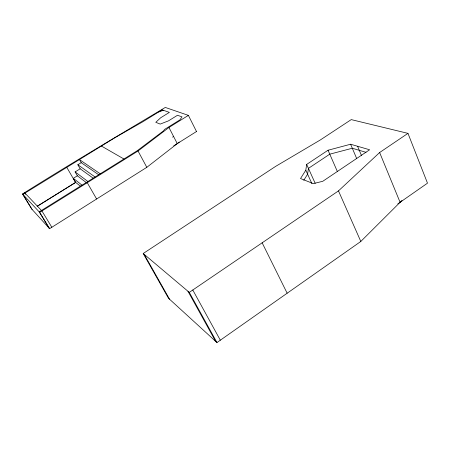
<?xml version="1.0" encoding="UTF-8"?>
<svg xmlns="http://www.w3.org/2000/svg" width="450" height="450" viewBox="0 0 450 450"><rect width="100%" height="100%" fill="white"/><g stroke="black" fill="none" stroke-linecap="round" stroke-linejoin="round"><path stroke-width="0.67" d="M305.809 170.218L306.652 164.43L328.05 150.232L350.612 144.236L369.619 149.771L322.774 181.288L313.324 183.611L300.521 178.532L305.809 170.218L311.895 183.634M303.761 180.315L307.609 174.195L308.43 168.362L329.771 154.17L352.311 148.241L365.991 152.319M397.811 203.884L427.494 183.167L407.97 133.363L351.242 119.61L320.417 139.905L275.558 166.427L143.196 253.513L168.469 298.226L216.968 342.557L360.81 241.459L401.968 200.419M143.196 253.513L189.292 292.376L338.484 190.884L379.631 152.528L407.97 133.363M196.493 131.524L188.393 115.374L165.296 107.443C117.517 135.979 69.638 164.346 22.5 193.956L31.719 209.019L49.601 228.679L146.807 167.327L179.286 142.048M22.5 193.956L39.679 212.389L138.032 150.998L168.947 127.474L188.387 115.374M173.689 145.868L196.487 131.524M172.569 137.143L173.593 136.502M80.612 186.311L75.662 182.391L73.305 178.329L77.372 175.809L86.799 182.964M75.662 182.391L37.114 206.347L75.544 182.464L66.786 167.361L115.054 137.627L142.774 121.793L162.124 109.828L169.369 112.393L160.706 117.742L155.779 122.31L160.211 124.087L168.497 120.853L177.502 115.273L181.997 116.865L179.916 119.869L164.582 129.409L163.457 130.911L137.346 150.643L39.206 211.877L49.106 228.133M77.372 175.809L75.122 171.911L80.168 168.789L93.645 178.504M66.786 167.361L22.899 194.389L32.13 209.475M80.168 168.789L77.85 164.745L81.219 162.669L98.719 174.786M158.552 112.028L163.378 110.272M101.424 146.053L123.936 159.002M100.221 173.79L79.448 159.57L81.219 162.669M77.85 164.745L95.034 176.963M75.122 171.911L87.784 181.406M73.305 178.329L82.041 185.164M24.581 192.679L41.94 210.971L51.834 227.267M24.981 193.101L25.689 194.265M39.679 212.389L49.601 228.679M87.249 182.672L96.609 198.984M144.214 254.368L169.543 299.211M189.292 292.376L216.968 342.557M187.954 291.246L215.561 341.274M192.786 289.997L220.326 340.194M138.032 150.998L146.807 167.327M168.947 127.474L177.261 143.623M262.131 242.769L287.139 293.175M306.652 164.43L315.197 183.33M338.484 190.884L360.81 241.459M328.05 150.232L337.376 171.551M350.612 144.236L356.591 158.333M357.598 146.273L361.468 155.464M379.631 152.528L400.084 202.303"/></g></svg>
